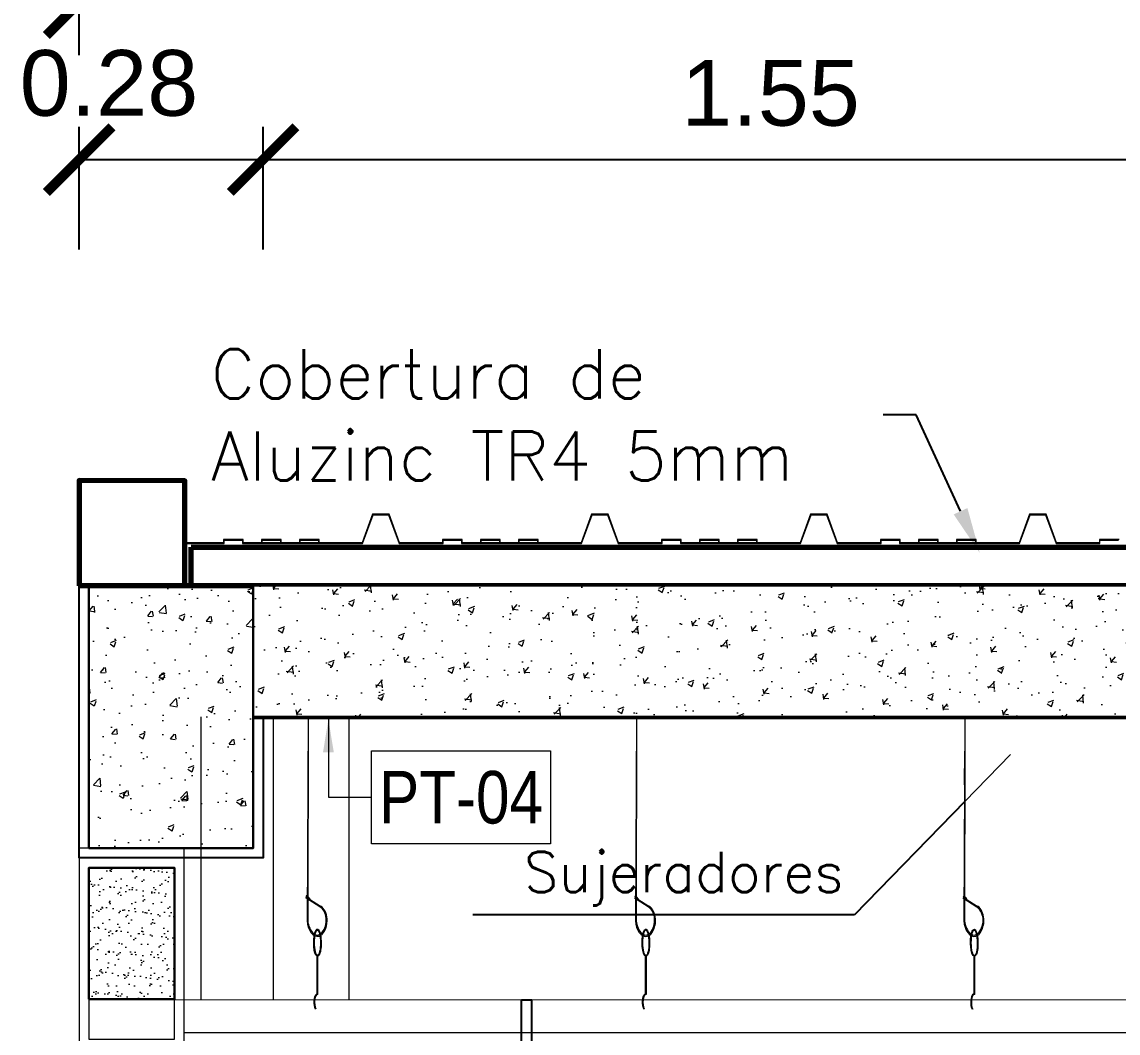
# Model space of a CAD drawing. Header units: millimetres. Extents: x -3570 to 5754, y -12788176 to 1214.
# Drawn here: x 3372.773 to 3374.442, y 1190.29 to 1191.83 of the extents above; entities that cross this region are included whole.
import ezdxf
from ezdxf import colors
from ezdxf.entities.mleader import LeaderData, LeaderLine
from ezdxf.enums import TextEntityAlignment as Align
from ezdxf.math import Vec2, Vec3

# ---------------------------------------------------------------- set-up
doc = ezdxf.new("R2010")
doc.units = ezdxf.units.MM
doc.linetypes.add('CONTINUA', pattern=[0])
for name, color, linetype, lineweight in [('01. MUROS.', 7, 'Continuous', 20), ('07. TARRAJEO.', 70, 'Continuous', 0), ('15. TECHOS.', 22, 'Continuous', 5), ('30. VIGUETAS EN CORTE.', 82, 'Continuous', 30), ('31. LOSA Y TECHO EN CORTE.', 7, 'Continuous', 30), ('47. MOBILIARIOS.', 253, 'Continuous', 5), ('55. INDICADORES - TEXTO (SOLO MÓDULOS).', 45, 'Continuous', 5), ('COLUMNAS Y PLACAS', 255, 'Continuous', 70), ('COTAS', 7, 'Continuous', 0), ('SGE_0.05', 8, 'Continuous', 0), ('SGE_COTAS-01', 1, 'Continuous', 9), ('SGE_MUROS BAJOS', 2, 'Continuous', 20), ('SGE_PUERTAS', 1, 'Continuous', 5), ('SGE_TEXTO-CHICOS-03', 3, 'Continuous', 9)]:
    doc.layers.add(name, color=color, linetype=linetype, lineweight=lineweight)
doc.layers.add('PARA CORTES ARQ', color=251, linetype='Continuous')
doc.styles.add('COTAS', font='arial.ttf')
doc.styles.add('ESC 1-50 C', font='arial.ttf', dxfattribs={"height": 0.075})
doc.styles.add('R80-50', font='romans.shx', dxfattribs={"width": 1.3, "height": 0.08})
doc.styles.add('ROMANS', font='romans.shx')
doc.styles.add('SIMPLEX 50', font='simplex.shx', dxfattribs={"width": 0.6, "height": 0.08})
doc.styles.add('TEXTOS 20', font='ARIALN.TTF', dxfattribs={"height": 0.08})
doc.dimstyles.new('1-50', dxfattribs={"dimtxt": 0.15, "dimasz": 0.07, "dimexe": 0.08, "dimexo": 0, "dimgap": 0.02, "dimtad": 1, "dimtoh": 1, "dimzin": 4, "dimdsep": 46, "dimtxsty": 'R80-50', "dimblk1": 'TICK1', "dimblk2": 'TICK1', "dimsah": 1, "dimcen": 0.09, "dimclrt": 3, "dimaunit": 1, "dimadec": 0, "dimazin": 0, "dimtfac": 1, "dimtix": 1, "dimtmove": 1, "dimatfit": 1, "dimldrblk": 'TICK1', "dimfxl": 0.6, "dimfxlon": 1, "dimtolj": 1, "dimtzin": 0, "dimarcsym": 0})
doc.dimstyles.new('ESC G 1.50', dxfattribs={"dimtxt": 0.08, "dimasz": 0.08, "dimexe": 0.08, "dimexo": 0.05, "dimgap": 0.02, "dimtad": 2, "dimtih": 1, "dimtoh": 1, "dimzin": 1, "dimdsep": 46, "dimtxsty": 'SIMPLEX 50', "dimblk": 'ARCHTICK', "dimcen": 0, "dimdle": 0.06, "dimclrd": 256, "dimclre": 256, "dimclrt": 256, "dimadec": 0, "dimazin": 0, "dimtfac": 1, "dimtix": 1, "dimtmove": 2, "dimatfit": 3, "dimfxl": 0.5, "dimfxlon": 1, "dimlwd": -1, "dimlwe": -1, "dimarcsym": 0})
doc.dimstyles.new('Escala1_50', dxfattribs={"dimtxt": 0.1, "dimasz": 0.1, "dimexe": 0.05, "dimexo": 0.25, "dimgap": 0.05, "dimtad": 2, "dimtih": 1, "dimtoh": 1, "dimzin": 1, "dimdsep": 46, "dimtxsty": 'COTAS', "dimblk": 'ARCHTICK', "dimcen": 0.04, "dimclrd": 1, "dimclre": 1, "dimclrt": 7, "dimadec": 0, "dimazin": 0, "dimtfac": 1, "dimtmove": 2, "dimatfit": 3, "dimfxl": 1, "dimtolj": 1, "dimtzin": 4, "dimarcsym": 0})

# ---------------------------------------------------------------- blocks, each defined once
blk = doc.blocks.new('_ArchTick')
at = {"color": 0, "linetype": 'Continuous', "const_width": 0.15}
blk.add_lwpolyline([(-0.5, -0.5), (0.5, 0.5)], dxfattribs=at)
blk = doc.blocks.new('*D413')
at = {"layer": 'COTAS', "color": 1, "lineweight": -2, "transparency": 16777216}
for p, q in [((3372.860504883118, 1191.483687701092), (3372.860504883118, 1191.670399668488)), ((3373.140519235241, 1191.483687701092), (3373.140519235241, 1191.670399668488)), ((3372.860504883118, 1191.620399668489), (3373.140519235241, 1191.620399668489))]:
    blk.add_line(p, q, dxfattribs=at)
at = {"layer": 'Defpoints', "color": 0, "lineweight": 30, "transparency": 16777216}
for p in [(3373.140519235241, 1191.620399668489), (3372.860504883118, 1191.233687701092), (3373.140519235241, 1191.233687701092)]:
    blk.add_point(p, dxfattribs=at)
at = {"layer": 'COTAS', "color": 1, "lineweight": -2, "transparency": 16777216, "xscale": 0.1, "yscale": 0.1, "zscale": 0.1, "rotation": 180}
blk.add_blockref('_ArchTick', (3372.860504883118, 1191.620399668489), dxfattribs=at)
at = {"layer": 'COTAS', "color": 1, "lineweight": -2, "transparency": 16777216, "xscale": 0.1, "yscale": 0.1, "zscale": 0.1}
blk.add_blockref('_ArchTick', (3373.140519235241, 1191.620399668489), dxfattribs=at)
at = {"layer": 'COTAS', "color": 7, "transparency": 16777216, "insert": (3372.90598847646, 1191.73655088607), "char_height": 0.1, "attachment_point": 5, "style": 'COTAS'}
blk.add_mtext('\\A1;0.28', dxfattribs=at)
blk = doc.blocks.new('*D414')
at = {"layer": 'COTAS', "color": 1, "lineweight": -2, "transparency": 16777216}
for p, q in [((3373.140519235241, 1191.483687701092), (3373.140519235241, 1191.670399668488)), ((3374.685971589691, 1191.483687701092), (3374.685971589691, 1191.670399668488)), ((3373.140519235241, 1191.620399668489), (3374.685971589691, 1191.620399668489))]:
    blk.add_line(p, q, dxfattribs=at)
at = {"layer": 'Defpoints', "color": 0, "lineweight": 30, "transparency": 16777216}
for p in [(3374.685971589691, 1191.620399668489), (3373.140519235241, 1191.233687701092), (3374.685971589691, 1191.233687701092)]:
    blk.add_point(p, dxfattribs=at)
at = {"layer": 'COTAS', "color": 1, "lineweight": -2, "transparency": 16777216, "xscale": 0.1, "yscale": 0.1, "zscale": 0.1, "rotation": 180}
blk.add_blockref('_ArchTick', (3373.140519235241, 1191.620399668489), dxfattribs=at)
at = {"layer": 'COTAS', "color": 1, "lineweight": -2, "transparency": 16777216, "xscale": 0.1, "yscale": 0.1, "zscale": 0.1}
blk.add_blockref('_ArchTick', (3374.685971589691, 1191.620399668489), dxfattribs=at)
at = {"layer": 'COTAS', "color": 7, "transparency": 16777216, "insert": (3373.913245412466, 1191.721456967261), "char_height": 0.1, "attachment_point": 5, "style": 'COTAS'}
blk.add_mtext('\\A1;1.55', dxfattribs=at)
blk = doc.blocks.new('*D417')
at = {"layer": 'COTAS', "color": 1, "lineweight": -2, "transparency": 16777216}
for p, q in [((3372.860504883118, 1191.779418159204), (3372.860504883118, 1191.909427488281)), ((3374.965967807, 1191.783357844625), (3374.965967807, 1191.909427488281)), ((3372.860504883118, 1191.859427488281), (3374.965967807, 1191.859427488281))]:
    blk.add_line(p, q, dxfattribs=at)
at = {"layer": 'Defpoints', "color": 0, "lineweight": 30, "transparency": 16777216}
for p in [(3374.965967807, 1191.859427488281), (3374.965967807, 1191.533357844625), (3372.860504883118, 1191.529418159204)]:
    blk.add_point(p, dxfattribs=at)
at = {"layer": 'COTAS', "color": 1, "lineweight": -2, "transparency": 16777216, "xscale": 0.1, "yscale": 0.1, "zscale": 0.1, "rotation": 180}
blk.add_blockref('_ArchTick', (3372.860504883118, 1191.859427488281), dxfattribs=at)
at = {"layer": 'COTAS', "color": 1, "lineweight": -2, "transparency": 16777216, "xscale": 0.1, "yscale": 0.1, "zscale": 0.1}
blk.add_blockref('_ArchTick', (3374.965967807, 1191.859427488281), dxfattribs=at)
at = {"layer": 'COTAS', "color": 7, "transparency": 16777216, "insert": (3373.913236345059, 1191.959632126753), "char_height": 0.1, "attachment_point": 5, "style": 'COTAS'}
blk.add_mtext('\\A1;2.11', dxfattribs=at)
blk = doc.blocks.new('*U279')
blk.add_wipeout([(0, 0), (0, -0.20000000000004553), (0.13000000000000003, -0.20000000000000004), (0.12999999999999548, 0)])
at = {"layer": '30. VIGUETAS EN CORTE.', "linetype": 'ByBlock', "lineweight": 0}
h = blk.add_hatch(dxfattribs=at)
h.set_pattern_fill('AR-SAND', color=256, scale=0.0005)
h.set_pattern_definition([(37.50000000000001, (-3235.436258349014, -1217.977464754047), (-0.0008000156479920228, 0.02447066186646712), [0, -0.019304, 0, -0.02159, 0, -0.0206375]), (7.499999999999999, (-3235.436258349014, -1217.977464754047), (0.02247616415690013, 0.03584125502841772), [0, -0.010414, 0, -0.017399, 0, -0.006667500000000001]), (327.5, (-3235.451879349014, -1217.977464754047), (0.0395496185120729, 7.185923392728811e-05), [0, -0.00635, 0, -0.02286, 0, -0.029845]), (317.5, (-3235.451879349014, -1217.977464754047), (0.03817782262361486, 0.01114646616286082), [0, -0.003175, 0, -0.014986, 0, -0.017145])])
h.paths.add_polyline_path([(0.13, 0), (0, 0), (0, -0.2000000000000455), (0.13, -0.2000000000000455)])
at = {"layer": '30. VIGUETAS EN CORTE.', "linetype": 'ByBlock'}
blk.add_lwpolyline([(0.13, 0), (0, 0), (0, -0.2000000000000455), (0.13, -0.2000000000000455)], close=True, dxfattribs=at)
blk = doc.blocks.new('*U292')
at = {"layer": '01. MUROS.', "color": 146, "true_color": 0x03507d}
blk.add_lwpolyline([(0.1299999999999997, 2.550000259771978), (-2.498001805406602e-16, 2.550000259771943), (-8.326672684688674e-17, 2.611023457623171), (0.1299999999999999, 2.611023457623206)], close=True, dxfattribs=at)
blk = doc.blocks.new('TICK1')
at = {"layer": 'COTAS', "color": 4, "ltscale": 0.5}
blk.add_line((-0.3535533905932766, -0.3535533905932766), (0.3535533905932766, 0.3535533905932766), dxfattribs=at)
at = {"layer": 'COTAS', "ltscale": 0.5}
blk.add_line((-0.9999999999999716, 0), (0.9999999999999716, 0), dxfattribs=at)
blk = doc.blocks.new('*U293')
at = {"color": 9, "true_color": 0xc7c8ca}
blk.add_wipeout([(1.575386085852137, 3.1086244689504383e-15), (1.575386085852137, -0.20000000000000018), (0, -0.20000000000000018), (0, 3.1086244689504383e-15)], dxfattribs=at)
at = {"layer": '31. LOSA Y TECHO EN CORTE.', "lineweight": 0}
h = blk.add_hatch(dxfattribs=at)
h.set_pattern_fill('AR-CONC', color=256, scale=0.0005, angle=-2.111888308491775e-12)
h.set_pattern_definition([(49.99999999999788, (-206.0802403338142, 52.10919479194096), (0.09109233449800172, -0.007969542769454902), [0.009525, -0.104775]), (354.9999999999979, (-206.0802403338142, 52.10919479194096), (-0.01762171071248115, 0.09552842261951823), [0.00761999999999999, -0.08382029208499985]), (100.4514446999979, (-206.0726493303142, 52.10853066519096), (0.07347062354517987, 0.08755887595609485), [0.008095004399999982, -0.08904512229999985]), (46.18419999999789, (-206.0802403338142, 52.13459479194096), (0.1355395204460642, -0.02102116396636857), [0.0142875, -0.1571625]), (96.63555760999787, (-206.0689453838142, 52.13284304194097), (0.1187020670257561, 0.1237130622988564), [0.01214251157, -0.13356780408]), (351.184151169998, (-206.0802403338142, 52.13459479194096), (0.1187020670324931, 0.123713062292762), [0.011429983535, -0.12572986596]), (20.99999999999788, (-206.0675403338142, 52.12824479194096), (0.07580719563456435, -0.0511325990935466), [0.009525, -0.104775]), (325.999999999998, (-206.0675403338142, 52.12824479194096), (0.03090101417382693, 0.0920939830611585), [0.00762, -0.08381999999999999]), (71.45144499999789, (-206.0612230675142, 52.12398374199096), (0.1067082096393596, 0.04096138444294869), [0.00809500439999998, -0.08904496879999983]), (37.49999999999789, (-206.0802403338142, 52.10919479194096), (0.001544301625297467, 0.0422775194365765), [0, -0.082804, 0, -0.08509, 0, -0.0841375]), (7.499999999997886, (-206.0802403338142, 52.10919479194096), (0.03340983125515472, 0.05009028740905853), [0, -0.04851399999999999, 0, -0.080899, 0, -0.03206750000000001]), (327.4999999999979, (-206.1085613338142, 52.10919479194096), (0.06779529758343558, -0.002864371996339221), [0, -0.03175, 0, -0.09906000000000001, 0, -0.131445]), (317.4999999999978, (-206.1212613338142, 52.10919479194096), (0.0740645906930095, 0.01271324551666378), [0, -0.041275, 0, -0.065786, 0, -0.093345])])
h.paths.add_polyline_path([(0, -0.2), (1.575386085852131, -0.2), (1.575386085852131, 2.80331313717852e-15), (0, 2.80331313717852e-15)])
at = {"layer": '07. TARRAJEO.'}
blk.add_line((0.015, -0.2000000000000137), (1.57538608585223, -0.2000000000000137), dxfattribs=at)
at = {"layer": '31. LOSA Y TECHO EN CORTE.'}
blk.add_lwpolyline([(0, -0.2), (1.575386085852131, -0.2), (1.575386085852131, 2.80331313717852e-15), (0, 2.80331313717852e-15)], close=True, dxfattribs=at)
blk = doc.blocks.new('*U306')
blk.add_wipeout([(-0.3912198090622788, -0.15874696633467117), (-0.39121980906254994, -0.30055488955790916), (-0.11839021054620402, -0.300554889558168), (-0.11839021054593345, -0.1587469663349309)]).dxf.layer = '55. INDICADORES - TEXTO (SOLO MÓDULOS).'
at = {"layer": '55. INDICADORES - TEXTO (SOLO MÓDULOS).'}
blk.add_lwpolyline([(-0.391219809062477, -0.3005548895580432), (-0.1183902105458401, -0.3005548895582706), (-0.1183902105458401, -0.1587469663350021), (-0.3912198090620223, -0.1587469663347747)], close=True, dxfattribs=at)
at = {"layer": '55. INDICADORES - TEXTO (SOLO MÓDULOS).', "style": 'TEXTOS 20'}
blk.add_attdef('ITEM', text='', height=0.08, dxfattribs=at).set_placement((-0.2548050098043859, -0.2296509279465226), align=Align.MIDDLE_CENTER)
at = {"layer": '55. INDICADORES - TEXTO (SOLO MÓDULOS).'}
blk.add_leader([(-0.0529284598877254, -0.1111579184646408), (-0.0529284598877254, -0.2296502700437692), (-0.1183902105458401, -0.2296571425374623)], dimstyle='ESC G 1.50', override={"dimasz": 0.05}, dxfattribs=at)

msp = doc.modelspace()

# ---------------------------------------------------------------- hatches: boundary and pattern name
at = {"layer": '31. LOSA Y TECHO EN CORTE.', "lineweight": 0, "true_color": 0x939598}
h = msp.add_hatch(dxfattribs=at)
h.set_pattern_fill('AR-CONC', color=252, scale=0.00049, angle=-2.111888308491775e-12)
h.set_pattern_definition([(49.99999999999788, (1899.018207647231, -1205.510525176557), (0.08927048780804167, -0.007810151914065803), [0.0093345, -0.1026795]), (354.9999999999979, (1899.018207647231, -1205.510525176557), (-0.01726927649823153, 0.09361785416712785), [0.007467599999999945, -0.08214388624329913]), (100.4514446999979, (1899.025646830661, -1205.511176020773), (0.07200121107427626, 0.08580769843697295), [0.007933104311999893, -0.08726421985399914]), (46.18419999999789, (1899.018207647231, -1205.485633176558), (0.1328287300371429, -0.0206007406870412), [0.01400175, -0.15401925]), (96.63555760999787, (1899.029276698231, -1205.487349891558), (0.1163280256852409, 0.1212388010528792), [0.0118996613386, -0.1308964479984]), (351.184151169998, (1899.018207647231, -1205.485633176558), (0.1163280256918432, 0.1212388010469067), [0.0112013838643, -0.1232152686408]), (20.99999999999788, (1899.030653647231, -1205.491856176557), (0.07429105172187307, -0.05010994711167566), [0.0093345, -0.1026795]), (325.999999999998, (1899.030653647231, -1205.491856176557), (0.03028299389035039, 0.09025210339993532), [0.0074676, -0.0821436]), (71.45144499999789, (1899.036844568205, -1205.496032005509), (0.1045740454465724, 0.04014215675408972), [0.007933104311999891, -0.08726406942399911]), (37.49999999999789, (1899.018207647231, -1205.510525176557), (0.001513415592791517, 0.04143196904784496), [0, -0.08114792, 0, -0.0833882, 0, -0.08245475]), (7.499999999997886, (1899.018207647231, -1205.510525176557), (0.03274163463005163, 0.04908848166087735), [0, -0.04754372, 0, -0.07928102, 0, -0.03142615]), (327.4999999999979, (1898.990453067231, -1205.510525176557), (0.06643939163176689, -0.002807084556412436), [0, -0.031115, 0, -0.09707879999999999, 0, -0.1288161]), (317.4999999999978, (1898.978007067231, -1205.510525176557), (0.0725832988791493, 0.01245898060633051), [0, -0.0404495, 0, -0.06447028, 0, -0.09147809999999999])])
h.paths.add_polyline_path([(3373.125519092035, 1190.572010223874), (3372.875504739913, 1190.572010223874), (3372.875504883118, 1190.972010274319), (3373.125519092035, 1190.972010223874)])

# ---------------------------------------------------------------- linework, layer by layer
at = {"color": 9, "true_color": 0xc7c8ca}
msp.add_lwpolyline([(3373.534149778307, 1190.34101289599), (3373.549149778305, 1190.34101289599), (3373.549149778305, 1187.430986765655), (3373.534149778307, 1187.430986765655)], close=True, dxfattribs=at)
at = {"layer": '07. TARRAJEO.'}
for p, q in [((3373.020528757328, 1190.572010223874), (3372.860528757328, 1190.572010223874)), ((3372.860528757328, 1190.572010223874), (3372.860528757328, 1187.373229160947)), ((3373.020528757328, 1187.430987125599), (3373.020528757328, 1190.572010223874))]:
    msp.add_line(p, q, dxfattribs=at)
at = {"layer": 'COLUMNAS Y PLACAS', "color": 9, "true_color": 0xc7c8ca}
msp.add_line((3372.860504883118, 1190.972010223874), (3372.915969108887, 1190.972010223874), dxfattribs=at)
for points in [[(3372.860504883118, 1190.972010223874), (3372.860504883118, 1190.972010223874), (3375.403947420184, 1190.972010223874), (3375.403947420184, 1190.772010223874), (3374.950918897747, 1190.772010223874)], [(3374.700904614438, 1190.772010223874), (3373.125518528586, 1190.772010223874)]]:
    msp.add_lwpolyline(points, dxfattribs=at)
at = {"layer": 'COTAS', "color": 9, "true_color": 0xc7c8ca}
for p in [(3373.046007844028, 1190.772010223874), (3373.046007844028, 1190.557010223874)]:
    msp.add_line(p, (3373.046007844028, 1190.341183402388), dxfattribs=at)
at = {"layer": 'PARA CORTES ARQ', "color": 3}
msp.add_lwpolyline([(3373.140543618264, 1190.772010260919), (3373.140519235241, 1190.557010223874), (3372.860504883118, 1190.557010223874), (3372.860504883118, 1190.972010223874)], dxfattribs=at)
at = {"layer": 'SGE_0.05', "lineweight": 0}
msp.add_lwpolyline([(3372.9259756352, 1190.341197001711), (3374.805975158149, 1190.34098400287)], dxfattribs=at)
at = {"layer": 'SGE_MUROS BAJOS'}
msp.add_lwpolyline([(3373.020528757328, 1190.290985613227), (3374.805975158149, 1190.290985613227)], dxfattribs=at)
at = {"layer": 'SGE_PUERTAS', "transparency": 16777216}
for p, q in [((3373.209050970827, 1190.772010223874), (3373.207564429355, 1190.461305437595)), ((3373.209130820762, 1190.772010223874), (3373.208688485946, 1190.461305437595)), ((3373.709051238649, 1190.772010223874), (3373.707564426146, 1190.461248788953)), ((3373.709130898201, 1190.772010223874), (3373.708688482737, 1190.461248788953)), ((3374.209051506471, 1190.772010223874), (3374.207564422937, 1190.461192140311)), ((3374.209130975639, 1190.772010223874), (3374.208688479528, 1190.461192140311)), ((3373.206551725504, 1190.499412677925), (3373.210878101567, 1190.496898753908)), ((3373.706551722295, 1190.499356029283), (3373.710878098358, 1190.496842105266)), ((3374.206551719085, 1190.499299380641), (3374.210878095149, 1190.496785456624)), ((3373.227084666142, 1190.482281805208), (3373.206081140094, 1190.495845329022)), ((3373.20653358517, 1190.496847995165), (3373.211052360496, 1190.494347672967)), ((3373.211052360496, 1190.494347672967), (3373.227934371788, 1190.483693736366)), ((3373.727084662933, 1190.482225156566), (3373.706081136885, 1190.49578868038)), ((3373.706533581961, 1190.496791346523), (3373.711052357286, 1190.494291024325)), ((3373.711052357286, 1190.494291024325), (3373.727934368579, 1190.483637087724)), ((3374.227084659723, 1190.482168507924), (3374.206081133676, 1190.495732031738)), ((3374.206533578752, 1190.496734697881), (3374.211052354077, 1190.494234375683)), ((3374.211052354077, 1190.494234375683), (3374.227934365369, 1190.483580439082)), ((3373.222480871519, 1190.407675458386), (3373.222480871519, 1190.350028632621)), ((3373.22360492811, 1190.407479995316), (3373.22360492811, 1190.348899778437)), ((3373.72248086831, 1190.407618809744), (3373.72248086831, 1190.349971983979)), ((3373.7236049249, 1190.407423346674), (3373.7236049249, 1190.348843129796)), ((3374.2224808651, 1190.407562161102), (3374.2224808651, 1190.349915335337)), ((3374.223604921691, 1190.407366698033), (3374.223604921691, 1190.348786481154))]:
    msp.add_line(p, q, dxfattribs=at)
for centre, radius, start, end in [((3373.206685047505, 1190.498768022243), 0.0006582975807735705, 101.6846783792379, 251.570647827213), ((3373.264565066619, 1190.597567976242), 0.115149729127869, 239.704661672545, 242.6060651438646), ((3373.764565063409, 1190.5975113276), 0.115149729127869, 239.704661672545, 242.6060651438646), ((3374.2645650602, 1190.597454678958), 0.115149729127869, 239.704661672545, 242.6060651438646), ((3373.206266412687, 1190.496365140429), 0.0005518422165999402, 61.04343096638907, 250.3827777052975), ((3373.211322902679, 1190.494836617689), 0.0005588023029772991, 241.0434309645404, 62.14345998214514), ((3373.711322899469, 1190.494779969047), 0.0005588023029772991, 241.0434309645404, 62.14345998214514), ((3374.21132289626, 1190.494723320405), 0.0005588023029772991, 241.0434309645404, 62.14345998214514)]:
    msp.add_arc(centre, radius, start, end, dxfattribs=at)
for centre in [(3373.223418239839, 1190.427826524218), (3373.72341823663, 1190.427769875576), (3374.223418233421, 1190.427713226934)]:
    msp.add_ellipse(centre, major_axis=(0.0001763749955096441, -0.01922251962339084), ratio=0.2356936839576069, dxfattribs=at)
for centre in [(3373.223455204523, 1190.336887787965), (3373.723455201314, 1190.336831139323), (3374.223455198105, 1190.336774490681)]:
    msp.add_ellipse(centre, major_axis=(0.0001102106087628158, -0.01201148486795133), ratio=0.3771912061491125, start_param=3.087968632994652, end_param=5.685395998985147, dxfattribs=at)
for points, knots in [([(3373.20760736793, 1190.461305437595, -1.490116119384766e-08), (3373.207893004236, 1190.447782046134, -1.490116119384766e-08), (3373.216705847436, 1190.435110229664, -1.490116119384766e-08), (3373.232946921148, 1190.440100246504, -1.490116119384766e-08), (3373.238071735412, 1190.450511760534, -1.490116119384766e-08), (3373.238071735412, 1190.461305437595, -1.490116119384766e-08), (3373.238071735412, 1190.469513964633, -1.490116119384766e-08), (3373.235228417873, 1190.47759792869, -1.490116119384766e-08), (3373.229747482854, 1190.482643223936, -1.490116119384766e-08), (3373.228854788115, 1190.48324988544, -1.490116119384766e-08), (3373.227934371788, 1190.483693736366, -1.490116119384766e-08)], [1.572153885731794, 1.572153885731794, 1.572153885731794, 1.572153885731794, 3.330309054960072, 3.330309054960072, 4.71238898038469, 4.71238898038469, 4.71238898038469, 5.763452521923622, 5.763452521923622, 5.956190764374948, 5.956190764374948, 5.956190764374948, 5.956190764374948]), ([(3373.208731173871, 1190.461329174228, -1.490116119384766e-08), (3373.208902950592, 1190.453196441115, -1.490116119384766e-08), (3373.213171736885, 1190.445840238076, -1.490116119384766e-08), (3373.225770694555, 1190.43352057602, -1.490116119384766e-08), (3373.238351745506, 1190.44825313458, -1.490116119384766e-08), (3373.235982867955, 1190.473067642168, -1.490116119384766e-08), (3373.231940197613, 1190.479810029177, -1.490116119384766e-08), (3373.227084666142, 1190.482281805208, -1.490116119384766e-08)], [1.572153885731794, 1.572153885731794, 1.572153885731794, 1.572153885731794, 2.667816298570292, 2.667816298570292, 4.859141124247289, 4.859141124247289, 5.990267689128537, 5.990267689128537, 5.990267689128537, 5.990267689128537]), ([(3373.70760736472, 1190.461248788953, -1.490116119384766e-08), (3373.707893001027, 1190.447725397492, -1.490116119384766e-08), (3373.716705844226, 1190.435053581022, -1.490116119384766e-08), (3373.732946917939, 1190.440043597862, -1.490116119384766e-08), (3373.738071732203, 1190.450455111893, -1.490116119384766e-08), (3373.738071732203, 1190.461248788953, -1.490116119384766e-08), (3373.738071732203, 1190.469457315991, -1.490116119384766e-08), (3373.735228414664, 1190.477541280048, -1.490116119384766e-08), (3373.729747479645, 1190.482586575294, -1.490116119384766e-08), (3373.728854784906, 1190.483193236798, -1.490116119384766e-08), (3373.727934368579, 1190.483637087724, -1.490116119384766e-08)], [1.572153885731794, 1.572153885731794, 1.572153885731794, 1.572153885731794, 3.330309054960072, 3.330309054960072, 4.71238898038469, 4.71238898038469, 4.71238898038469, 5.763452521923622, 5.763452521923622, 5.956190764374948, 5.956190764374948, 5.956190764374948, 5.956190764374948]), ([(3373.708731170662, 1190.461272525586, -1.490116119384766e-08), (3373.708902947383, 1190.453139792473, -1.490116119384766e-08), (3373.713171733676, 1190.445783589434, -1.490116119384766e-08), (3373.725770691346, 1190.433463927378, -1.490116119384766e-08), (3373.738351742297, 1190.448196485938, -1.490116119384766e-08), (3373.735982864746, 1190.473010993526, -1.490116119384766e-08), (3373.731940194404, 1190.479753380535, -1.490116119384766e-08), (3373.727084662933, 1190.482225156566, -1.490116119384766e-08)], [1.572153885731794, 1.572153885731794, 1.572153885731794, 1.572153885731794, 2.667816298570292, 2.667816298570292, 4.859141124247289, 4.859141124247289, 5.990267689128537, 5.990267689128537, 5.990267689128537, 5.990267689128537]), ([(3374.207607361511, 1190.461192140311, -1.490116119384766e-08), (3374.207892997817, 1190.44766874885, -1.490116119384766e-08), (3374.216705841017, 1190.43499693238, -1.490116119384766e-08), (3374.232946914729, 1190.43998694922, -1.490116119384766e-08), (3374.238071728994, 1190.450398463251, -1.490116119384766e-08), (3374.238071728994, 1190.461192140311, -1.490116119384766e-08), (3374.238071728994, 1190.469400667349, -1.490116119384766e-08), (3374.235228411455, 1190.477484631406, -1.490116119384766e-08), (3374.229747476436, 1190.482529926652, -1.490116119384766e-08), (3374.228854781697, 1190.483136588156, -1.490116119384766e-08), (3374.227934365369, 1190.483580439082, -1.490116119384766e-08)], [1.572153885731794, 1.572153885731794, 1.572153885731794, 1.572153885731794, 3.330309054960072, 3.330309054960072, 4.71238898038469, 4.71238898038469, 4.71238898038469, 5.763452521923622, 5.763452521923622, 5.956190764374948, 5.956190764374948, 5.956190764374948, 5.956190764374948]), ([(3374.208731167453, 1190.461215876944, -1.490116119384766e-08), (3374.208902944174, 1190.453083143831, -1.490116119384766e-08), (3374.213171730467, 1190.445726940792, -1.490116119384766e-08), (3374.225770688137, 1190.433407278736, -1.490116119384766e-08), (3374.238351739088, 1190.448139837296, -1.490116119384766e-08), (3374.235982861537, 1190.472954344884, -1.490116119384766e-08), (3374.231940191195, 1190.479696731893, -1.490116119384766e-08), (3374.227084659723, 1190.482168507924, -1.490116119384766e-08)], [1.572153885731794, 1.572153885731794, 1.572153885731794, 1.572153885731794, 2.667816298570292, 2.667816298570292, 4.859141124247289, 4.859141124247289, 5.990267689128537, 5.990267689128537, 5.990267689128537, 5.990267689128537]), ([(3373.22360492811, 1190.407479995316, -1.490116119384766e-08), (3373.225490324684, 1190.407497294652, -1.490116119384766e-08), (3373.226440371993, 1190.409350355524, -1.490116119384766e-08), (3373.228857620716, 1190.416713011343, -1.490116119384766e-08), (3373.22947142426, 1190.426023882918, -1.490116119384766e-08), (3373.227958221456, 1190.443585028961, -1.490116119384766e-08), (3373.224609378648, 1190.451519139943, -1.490116119384766e-08), (3373.218179489663, 1190.442976372345, -1.490116119384766e-08), (3373.217226571857, 1190.43177071815, -1.490116119384766e-08), (3373.218663322023, 1190.414143188115, -1.490116119384766e-08), (3373.21965805021, 1190.407443780992, -1.490116119384766e-08), (3373.22360492811, 1190.407479995316, -1.490116119384766e-08)], [0, 0, 0, 0, 0.6082207294673171, 0.6082207294673171, 1.886297708096535, 1.886297708096535, 3.448118690796572, 3.448118690796572, 5.009939673496611, 5.009939673496611, 6.283185307179586, 6.283185307179586, 6.283185307179586, 6.283185307179586]), ([(3373.7236049249, 1190.407423346674, -1.490116119384766e-08), (3373.725490321474, 1190.40744064601, -1.490116119384766e-08), (3373.726440368784, 1190.409293706882, -1.490116119384766e-08), (3373.728857617507, 1190.416656362701, -1.490116119384766e-08), (3373.729471421051, 1190.425967234276, -1.490116119384766e-08), (3373.727958218247, 1190.443528380319, -1.490116119384766e-08), (3373.724609375438, 1190.451462491301, -1.490116119384766e-08), (3373.718179486454, 1190.442919723703, -1.490116119384766e-08), (3373.717226568648, 1190.431714069508, -1.490116119384766e-08), (3373.718663318814, 1190.414086539473, -1.490116119384766e-08), (3373.719658047001, 1190.40738713235, -1.490116119384766e-08), (3373.7236049249, 1190.407423346674, -1.490116119384766e-08)], [0, 0, 0, 0, 0.6082207294673171, 0.6082207294673171, 1.886297708096535, 1.886297708096535, 3.448118690796572, 3.448118690796572, 5.009939673496611, 5.009939673496611, 6.283185307179586, 6.283185307179586, 6.283185307179586, 6.283185307179586]), ([(3374.223604921691, 1190.407366698033, -1.490116119384766e-08), (3374.225490318265, 1190.407383997368, -1.490116119384766e-08), (3374.226440365575, 1190.40923705824, -1.490116119384766e-08), (3374.228857614298, 1190.416599714059, -1.490116119384766e-08), (3374.229471417842, 1190.425910585634, -1.490116119384766e-08), (3374.227958215038, 1190.443471731677, -1.490116119384766e-08), (3374.224609372229, 1190.451405842659, -1.490116119384766e-08), (3374.218179483245, 1190.442863075061, -1.490116119384766e-08), (3374.217226565439, 1190.431657420866, -1.490116119384766e-08), (3374.218663315605, 1190.414029890831, -1.490116119384766e-08), (3374.219658043792, 1190.407330483708, -1.490116119384766e-08), (3374.223604921691, 1190.407366698033, -1.490116119384766e-08)], [0, 0, 0, 0, 0.6082207294673171, 0.6082207294673171, 1.886297708096535, 1.886297708096535, 3.448118690796572, 3.448118690796572, 5.009939673496611, 5.009939673496611, 6.283185307179586, 6.283185307179586, 6.283185307179586, 6.283185307179586])]:
    msp.add_open_spline(points, degree=3, knots=knots, dxfattribs=at)
for points in [[(3373.222480871539, 1190.350028632629), (3373.217329989688, 1190.347917570596), (3373.216373865477, 1190.331791644294), (3373.220434117277, 1190.326529582494)], [(3373.72248086833, 1190.349971983987), (3373.717329986479, 1190.347860921954), (3373.716373862268, 1190.331734995652), (3373.720434114068, 1190.326472933852)], [(3374.22248086512, 1190.349915335345), (3374.21732998327, 1190.347804273312), (3374.216373859058, 1190.33167834701), (3374.220434110859, 1190.32641628521)]]:
    msp.add_open_spline(points, degree=3, dxfattribs=at)

# ---------------------------------------------------------------- texts
at = {"layer": 'SGE_TEXTO-CHICOS-03', "insert": (3373.78123206596, 1190.56645419184), "char_height": 0.061425, "attachment_point": 2, "style": 'ROMANS'}
msp.add_mtext('Sujeradores', dxfattribs=at)

# ---------------------------------------------------------------- dimensions: what is measured, and where the dimension line sits
at = {"layer": 'COTAS', "color": 9, "true_color": 0xc7c8ca}
for base, p1, p2, picture, middle in [((3374.965967807, 1191.859427488281), (3372.860504883118, 1191.529418159204), (3374.965967807, 1191.533357844625), '*D417', (3373.913236345059, 1191.959632126753)), ((3374.685971589691, 1191.620399668489), (3373.140519235241, 1191.233687701092), (3374.685971589691, 1191.233687701092), '*D414', (3373.913245412466, 1191.721456967261))]:
    dim = msp.add_linear_dim(base=base, p1=p1, p2=p2, dimstyle='Escala1_50', dxfattribs=at)
    dim.commit()
    dim.dimension.update_dxf_attribs({"geometry": picture, "text_midpoint": middle})
dim = msp.add_linear_dim(base=(3373.140519235241, 1191.620399668489), p1=(3372.860504883118, 1191.233687701092), p2=(3373.140519235241, 1191.233687701092), dimstyle='Escala1_50', dxfattribs=at)
dim.commit()
dim.dimension.update_dxf_attribs({"geometry": '*D413', "text_midpoint": (3372.90598847646, 1191.73655088607), "dimtype": 160})

# ---------------------------------------------------------------- leaders
at = {"layer": 'SGE_COTAS-01', "lineweight": 5}
msp.add_leader([(3374.208988144153, 1190.64297360461), (3374.041022491347, 1190.470307007743), (3373.459907280941, 1190.470307007743)], dimstyle='1-50', override={"dimasz": 0.1, "dimse1": 1}, dxfattribs=at)

# ---------------------------------------------------------------- wipeouts: each hides what was drawn before it
msp.add_wipeout([(3372.926834502119, 1191.0356480009887), (3372.9268345021715, 1191.0366480017926), (3372.957999922044, 1191.0366480017926), (3372.973997420187, 1191.0806480017927), (3372.9989974201862, 1191.0806480017927), (3373.0149949183274, 1191.0366480017926), (3373.080197420184, 1191.0366480017926), (3373.080197420184, 1191.0416480017927), (3373.1101974201847, 1191.0416480017927), (3373.1101974201847, 1191.0366480017926), (3373.138197420185, 1191.0366480017926), (3373.138197420185, 1191.0416480017927), (3373.1681974201856, 1191.0416480017927), (3373.1681974201856, 1191.0366480017926), (3373.196197420186, 1191.0366480017926), (3373.196197420186, 1191.0416480017927), (3373.2261974201874, 1191.0416480017927), (3373.2261987193683, 1191.03664800213), (3373.291437647843, 1191.0366480017926), (3373.3074351459854, 1191.0806480017927), (3373.3324351459846, 1191.0806480017927), (3373.3484326441258, 1191.0366480017926), (3373.4135474201844, 1191.0366480017926), (3373.414547420185, 1191.0356480017927)]).translate(0, 0, -99722446.66151).dxf.layer = '15. TECHOS.'

# ---------------------------------------------------------------- next in the draw order: linework, layer by layer
at = {"color": 146, "linetype": 'CONTINUA', "true_color": 0x105689}
msp.add_lwpolyline([(3372.860504883118, 1190.972010223874), (3372.86137028341, 1191.131788401495), (3373.02137028341, 1191.131788401495), (3373.021370271642, 1190.972010244888)], dxfattribs=at)
at = {"layer": '15. TECHOS.'}
for points in [[(3373.413547420184, 1191.036648001792), (3373.348432644126, 1191.036648001792), (3373.332435145985, 1191.080648001792), (3373.307435145985, 1191.080648001792), (3373.291437647842, 1191.036648001792), (3373.226197420187, 1191.036648001792), (3373.226197420187, 1191.041648001792), (3373.196197420185, 1191.041648001792), (3373.196197420185, 1191.036648001792), (3373.168197420186, 1191.036648001792), (3373.168197420186, 1191.041648001792), (3373.138197420184, 1191.041648001792), (3373.138197420184, 1191.036648001792), (3373.110197420185, 1191.036648001792), (3373.110197420185, 1191.041648001792), (3373.080197420184, 1191.041648001792), (3373.080197420184, 1191.036648001792), (3373.021370276425, 1191.036648001792)], [(3373.021370276351, 1191.035648001792), (3373.081197420184, 1191.035648001792), (3373.081197420184, 1191.040648001792), (3373.109197420185, 1191.040648001792), (3373.109197420185, 1191.035648001792), (3373.139197420185, 1191.035648001792), (3373.139197420185, 1191.040648001792), (3373.167197420185, 1191.040648001792), (3373.167197420185, 1191.035648001792), (3373.197197420186, 1191.035648001792), (3373.197197420186, 1191.040648001792), (3373.225197420187, 1191.040648001792), (3373.225197420187, 1191.035648001792), (3373.292085145984, 1191.035648001792), (3373.308082644126, 1191.079648001792), (3373.331787647843, 1191.079648001792), (3373.347785145985, 1191.035648001792), (3373.414547420185, 1191.035648001792)], [(3373.080128557285, 1191.036648001792), (3373.021370276425, 1191.036648001792)], [(3373.021370276351, 1191.035648001792), (3373.081128557285, 1191.035648001792)]]:
    msp.add_lwpolyline(points, dxfattribs=at)
at = {"layer": 'COLUMNAS Y PLACAS', "color": 9, "true_color": 0xc7c8ca}
msp.add_line((3373.030983350668, 1190.972010223874), (3373.030982926355, 1191.030335255763), dxfattribs=at)
msp.add_lwpolyline([(3373.021370271642, 1190.972010244888), (3373.02137028341, 1191.131059956299), (3372.860504883118, 1191.131788401495), (3372.860504883118, 1190.972010223874)], dxfattribs=at)

# ---------------------------------------------------------------- next in the draw order: block references
at = {"color": 6}
msp.add_blockref('*U293', (3373.125518528586, 1190.972010223874), dxfattribs=at)
at = {"layer": '47. MOBILIARIOS.', "xscale": -1, "rotation": 180}
msp.add_blockref('*U279', (3372.875528750202, 1190.342010223278), dxfattribs=at)

# ---------------------------------------------------------------- next in the draw order: linework, layer by layer
at = {"layer": 'COTAS', "color": 9, "true_color": 0xc7c8ca}
for p, q in [((3373.156287893004, 1190.341170907958), (3373.156287893004, 1190.772010223874)), ((3373.271084251916, 1190.772010223874), (3373.271084251916, 1190.341157901842))]:
    msp.add_line(p, q, dxfattribs=at)
at = {"layer": 'PARA CORTES ARQ', "color": 1, "lineweight": 30}
msp.add_lwpolyline([(3373.125519092035, 1190.972010223874), (3373.125519092035, 1190.572010223874), (3372.875504739913, 1190.572010223874), (3372.875504883118, 1190.972010274319)], close=True, dxfattribs=at)

# ---------------------------------------------------------------- next in the draw order: block references
at = {"layer": '01. MUROS.', "xscale": -1}
msp.add_blockref('*U292', (3373.005528750202, 1187.730986765655), dxfattribs=at)

# ---------------------------------------------------------------- next in the draw order: wipeouts: each hides what was drawn before it
msp.add_wipeout([(3373.13631869608, 1191.035648001792), (3373.13731869608, 1191.036648001792), (3373.291399922044, 1191.036648001792), (3373.3073974201866, 1191.080648001792), (3373.332397420186, 1191.080648001792), (3373.3483949183274, 1191.036648001792), (3373.4135974201836, 1191.036648001792), (3373.4135974201836, 1191.041648001792), (3373.4435974201847, 1191.041648001792), (3373.4435974201847, 1191.036648001792), (3373.4715974201845, 1191.036648001792), (3373.4715974201845, 1191.041648001792), (3373.5015974201856, 1191.041648001792), (3373.5015974201856, 1191.036648001792), (3373.5295974201854, 1191.036648001792), (3373.5295974201854, 1191.041648001792), (3373.559597420187, 1191.041648001792), (3373.5595987193683, 1191.0366480021296), (3373.6248376478425, 1191.036648001792), (3373.640835145985, 1191.080648001792), (3373.6658351459846, 1191.080648001792), (3373.6818326441257, 1191.036648001792), (3373.7469474201844, 1191.036648001792), (3373.7479474201846, 1191.035648001792)]).translate(0, 0, -99722446.66151).dxf.layer = '15. TECHOS.'

# ---------------------------------------------------------------- next in the draw order: linework, layer by layer
at = {"layer": '15. TECHOS.'}
msp.add_lwpolyline([(3373.746947420184, 1191.036648001792), (3373.681832644126, 1191.036648001792), (3373.665835145985, 1191.080648001792), (3373.640835145985, 1191.080648001792), (3373.624837647842, 1191.036648001792), (3373.559597420187, 1191.036648001792), (3373.559597420187, 1191.041648001792), (3373.529597420185, 1191.041648001792), (3373.529597420185, 1191.036648001792), (3373.501597420186, 1191.036648001792), (3373.501597420186, 1191.041648001792), (3373.471597420184, 1191.041648001792), (3373.471597420184, 1191.036648001792), (3373.443597420185, 1191.036648001792), (3373.443597420185, 1191.041648001792), (3373.413597420184, 1191.041648001792), (3373.413597420184, 1191.036648001792), (3373.348394918327, 1191.036648001792), (3373.332397420186, 1191.080648001792), (3373.307397420187, 1191.080648001792), (3373.291399922044, 1191.036648001792), (3373.13731869608, 1191.036648001792), (3373.13631869608, 1191.035648001792), (3373.292047420186, 1191.035648001792), (3373.308044918327, 1191.079648001792), (3373.331749922045, 1191.079648001792), (3373.347747420187, 1191.035648001792), (3373.414597420184, 1191.035648001792), (3373.414597420184, 1191.040648001792), (3373.442597420184, 1191.040648001792), (3373.442597420184, 1191.035648001792), (3373.472597420185, 1191.035648001792), (3373.472597420185, 1191.040648001792), (3373.500597420185, 1191.040648001792), (3373.500597420185, 1191.035648001792), (3373.530597420186, 1191.035648001792), (3373.530597420186, 1191.040648001792), (3373.558597420187, 1191.040648001792), (3373.558597420187, 1191.035648001792), (3373.625485145984, 1191.035648001792), (3373.641482644126, 1191.079648001792), (3373.665187647843, 1191.079648001792), (3373.681185145985, 1191.035648001792), (3373.747947420185, 1191.035648001792)], dxfattribs=at)

# ---------------------------------------------------------------- next in the draw order: block references
at = {"layer": '55. INDICADORES - TEXTO (SOLO MÓDULOS).'}
ref = msp.add_blockref('*U306', (3373.187140558782, 1190.879025696629), dxfattribs=dict(at, xscale=-1))
ref.add_attrib('ITEM', 'PT-04', dxfattribs={"height": 0.08, "style": 'TEXTOS 20'}).set_placement((3373.441945568586, 1190.649374768683, -76987683.60916065), align=Align.MIDDLE_CENTER)

# ---------------------------------------------------------------- next in the draw order: wipeouts: each hides what was drawn before it
msp.add_wipeout([(3373.46971869608, 1191.035648001792), (3373.47071869608, 1191.036648001792), (3373.624799922044, 1191.036648001792), (3373.6407974201866, 1191.080648001792), (3373.665797420186, 1191.080648001792), (3373.6817949183273, 1191.036648001792), (3373.7469974201836, 1191.036648001792), (3373.7469974201836, 1191.041648001792), (3373.7769974201847, 1191.041648001792), (3373.7769974201847, 1191.036648001792), (3373.8049974201845, 1191.036648001792), (3373.8049974201845, 1191.041648001792), (3373.8349974201856, 1191.041648001792), (3373.8349974201856, 1191.036648001792), (3373.8629974201854, 1191.036648001792), (3373.8629974201854, 1191.041648001792), (3373.892997420187, 1191.041648001792), (3373.8929987193683, 1191.0366480021296), (3373.9582376478425, 1191.036648001792), (3373.974235145985, 1191.080648001792), (3373.9992351459846, 1191.080648001792), (3374.0152326441257, 1191.036648001792), (3374.0803474201844, 1191.036648001792), (3374.0813474201846, 1191.035648001792)]).translate(0, 0, -99722446.66151).dxf.layer = '15. TECHOS.'

# ---------------------------------------------------------------- next in the draw order: linework, layer by layer
at = {"layer": '15. TECHOS.'}
msp.add_lwpolyline([(3374.080347420184, 1191.036648001792), (3374.015232644126, 1191.036648001792), (3373.999235145985, 1191.080648001792), (3373.974235145985, 1191.080648001792), (3373.958237647842, 1191.036648001792), (3373.892997420187, 1191.036648001792), (3373.892997420187, 1191.041648001792), (3373.862997420185, 1191.041648001792), (3373.862997420185, 1191.036648001792), (3373.834997420186, 1191.036648001792), (3373.834997420186, 1191.041648001792), (3373.804997420184, 1191.041648001792), (3373.804997420184, 1191.036648001792), (3373.776997420185, 1191.036648001792), (3373.776997420185, 1191.041648001792), (3373.746997420184, 1191.041648001792), (3373.746997420184, 1191.036648001792), (3373.681794918327, 1191.036648001792), (3373.665797420186, 1191.080648001792), (3373.640797420187, 1191.080648001792), (3373.624799922044, 1191.036648001792), (3373.47071869608, 1191.036648001792), (3373.46971869608, 1191.035648001792), (3373.625447420186, 1191.035648001792), (3373.641444918327, 1191.079648001792), (3373.665149922045, 1191.079648001792), (3373.681147420187, 1191.035648001792), (3373.747997420184, 1191.035648001792), (3373.747997420184, 1191.040648001792), (3373.775997420184, 1191.040648001792), (3373.775997420184, 1191.035648001792), (3373.805997420185, 1191.035648001792), (3373.805997420185, 1191.040648001792), (3373.833997420185, 1191.040648001792), (3373.833997420185, 1191.035648001792), (3373.863997420186, 1191.035648001792), (3373.863997420186, 1191.040648001792), (3373.891997420187, 1191.040648001792), (3373.891997420187, 1191.035648001792), (3373.958885145984, 1191.035648001792), (3373.974882644126, 1191.079648001792), (3373.998587647843, 1191.079648001792), (3374.014585145985, 1191.035648001792), (3374.081347420185, 1191.035648001792)], dxfattribs=at)

# ---------------------------------------------------------------- next in the draw order: wipeouts: each hides what was drawn before it
msp.add_wipeout([(3373.80311869608, 1191.035648001792), (3373.8041186960804, 1191.036648001792), (3373.9581999220445, 1191.036648001792), (3373.974197420187, 1191.080648001792), (3373.9991974201866, 1191.080648001792), (3374.015194918328, 1191.036648001792), (3374.080397420184, 1191.036648001792), (3374.080397420184, 1191.041648001792), (3374.110397420185, 1191.041648001792), (3374.110397420185, 1191.036648001792), (3374.138397420185, 1191.036648001792), (3374.138397420185, 1191.041648001792), (3374.168397420186, 1191.041648001792), (3374.168397420186, 1191.036648001792), (3374.196397420186, 1191.036648001792), (3374.196397420186, 1191.041648001792), (3374.2263974201874, 1191.041648001792), (3374.2263987193687, 1191.0366480021296), (3374.291637647843, 1191.036648001792), (3374.3076351459854, 1191.080648001792), (3374.332635145985, 1191.080648001792), (3374.348632644126, 1191.036648001792), (3374.413747420185, 1191.036648001792), (3374.414747420185, 1191.035648001792)]).translate(0, 0, -99722446.66151).dxf.layer = '15. TECHOS.'

# ---------------------------------------------------------------- next in the draw order: linework, layer by layer
for points in [[(3374.413747420184, 1191.036648001792), (3374.348632644126, 1191.036648001792), (3374.332635145985, 1191.080648001792), (3374.307635145985, 1191.080648001792), (3374.291637647842, 1191.036648001792), (3374.226397420187, 1191.036648001792), (3374.226397420187, 1191.041648001792), (3374.196397420185, 1191.041648001792), (3374.196397420185, 1191.036648001792), (3374.168397420186, 1191.036648001792), (3374.168397420186, 1191.041648001792), (3374.138397420184, 1191.041648001792), (3374.138397420184, 1191.036648001792), (3374.110397420185, 1191.036648001792), (3374.110397420185, 1191.041648001792), (3374.080397420184, 1191.041648001792), (3374.080397420184, 1191.036648001792), (3374.015194918327, 1191.036648001792), (3373.999197420186, 1191.080648001792), (3373.974197420187, 1191.080648001792), (3373.958199922044, 1191.036648001792), (3373.80411869608, 1191.036648001792), (3373.80311869608, 1191.035648001792), (3373.958847420186, 1191.035648001792), (3373.974844918327, 1191.079648001792), (3373.998549922045, 1191.079648001792), (3374.014547420187, 1191.035648001792), (3374.081397420184, 1191.035648001792), (3374.081397420184, 1191.040648001792), (3374.109397420184, 1191.040648001792), (3374.109397420184, 1191.035648001792), (3374.139397420185, 1191.035648001792), (3374.139397420185, 1191.040648001792), (3374.167397420185, 1191.040648001792), (3374.167397420185, 1191.035648001792), (3374.197397420186, 1191.035648001792), (3374.197397420186, 1191.040648001792), (3374.225397420187, 1191.040648001792), (3374.225397420187, 1191.035648001792), (3374.292285145984, 1191.035648001792), (3374.308282644125, 1191.079648001792), (3374.331987647843, 1191.079648001792), (3374.347985145985, 1191.035648001792), (3374.414747420185, 1191.035648001792)], [(3374.443797420185, 1191.041648001792), (3374.413797420184, 1191.041648001792), (3374.413797420184, 1191.036648001792), (3374.348594918327, 1191.036648001792), (3374.332597420186, 1191.080648001792), (3374.307597420187, 1191.080648001792), (3374.291599922044, 1191.036648001792), (3374.13751869608, 1191.036648001792), (3374.13651869608, 1191.035648001792), (3374.292247420186, 1191.035648001792), (3374.308244918327, 1191.079648001792), (3374.331949922045, 1191.079648001792), (3374.347947420187, 1191.035648001792), (3374.414797420184, 1191.035648001792), (3374.414797420184, 1191.040648001792), (3374.442797420184, 1191.040648001792)]]:
    msp.add_lwpolyline(points, dxfattribs=at)
at = {"layer": 'COLUMNAS Y PLACAS', "color": 9, "true_color": 0xc7c8ca}
msp.add_line((3373.030982926341, 1191.030337183732), (3375.40596261794, 1191.030335254125), dxfattribs=at)

# ---------------------------------------------------------------- next in the draw order: leaders
at = {"layer": 'SGE_TEXTO-CHICOS-03'}
ml = msp.add_multileader_mtext('Standard', dxfattribs=at)
ml.set_content('{\\Fromans|c0;Cobertura de Aluzinc TR4 5mm}', color=256, style='ESC 1-50 C')
ml.set_leader_properties()
ml.build(insert=Vec2(0, 0))
ml.multileader.update_dxf_attribs({"text_left_attachment_type": 2, "text_right_attachment_type": 2, "dogleg_length": 0.1, "arrow_head_size": 0.07})
ctx = ml.context
ctx.base_point, ctx.char_height, ctx.arrow_head_size, ctx.landing_gap_size, ctx.plane_origin, ctx.plane_x_axis, ctx.plane_y_axis = Vec3(3373.041243050778, 1191.231624933917, -99722446.66151002), 0.075, 0.07, 0.02, Vec3(3373.810645043273, 1191.44966748781, -99722446.66151002), Vec3(1, -6.831031307301728e-12), Vec3(6.831031307301728e-12, 1)
ctx.left_attachment, ctx.right_attachment = 2, 2
notes = []
notes.append((ctx, [(1, (1, 1, 0), (3374.13481447935, 1191.231624933909, -99722446.66151002), (-1, 6.831031307301871e-12), 0.0499999999999887, [(0, [(3374.231840344992, 1191.021338131776, -99722446.66151002)], 0, [])])]))
ctx.mtext.insert, ctx.mtext.text_direction, ctx.mtext.rotation, ctx.mtext.width, ctx.mtext.flow_direction = Vec3(3373.061243050779, 1191.331624933917, -99722446.66151002), Vec3(1, -6.831031307301728e-12), 6.283185307172755, 1.031158439651387, 5
for ctx, leaders in notes:
    for number, flags, end, landing, length, lines in leaders:
        leader = LeaderData()
        leader.index, (leader.has_last_leader_line, leader.has_dogleg_vector, leader.attachment_direction) = number, flags
        leader.last_leader_point, leader.dogleg_vector, leader.dogleg_length = Vec3(end), Vec3(landing), length
        for number, points, colour, breaks in lines:
            line = LeaderLine()
            line.index, line.vertices, line.color, line.breaks = number, Vec3.list(points), colors.encode_raw_color(colour), breaks
            leader.lines.append(line)
        ctx.leaders.append(leader)

doc.saveas('drawing.dxf')
